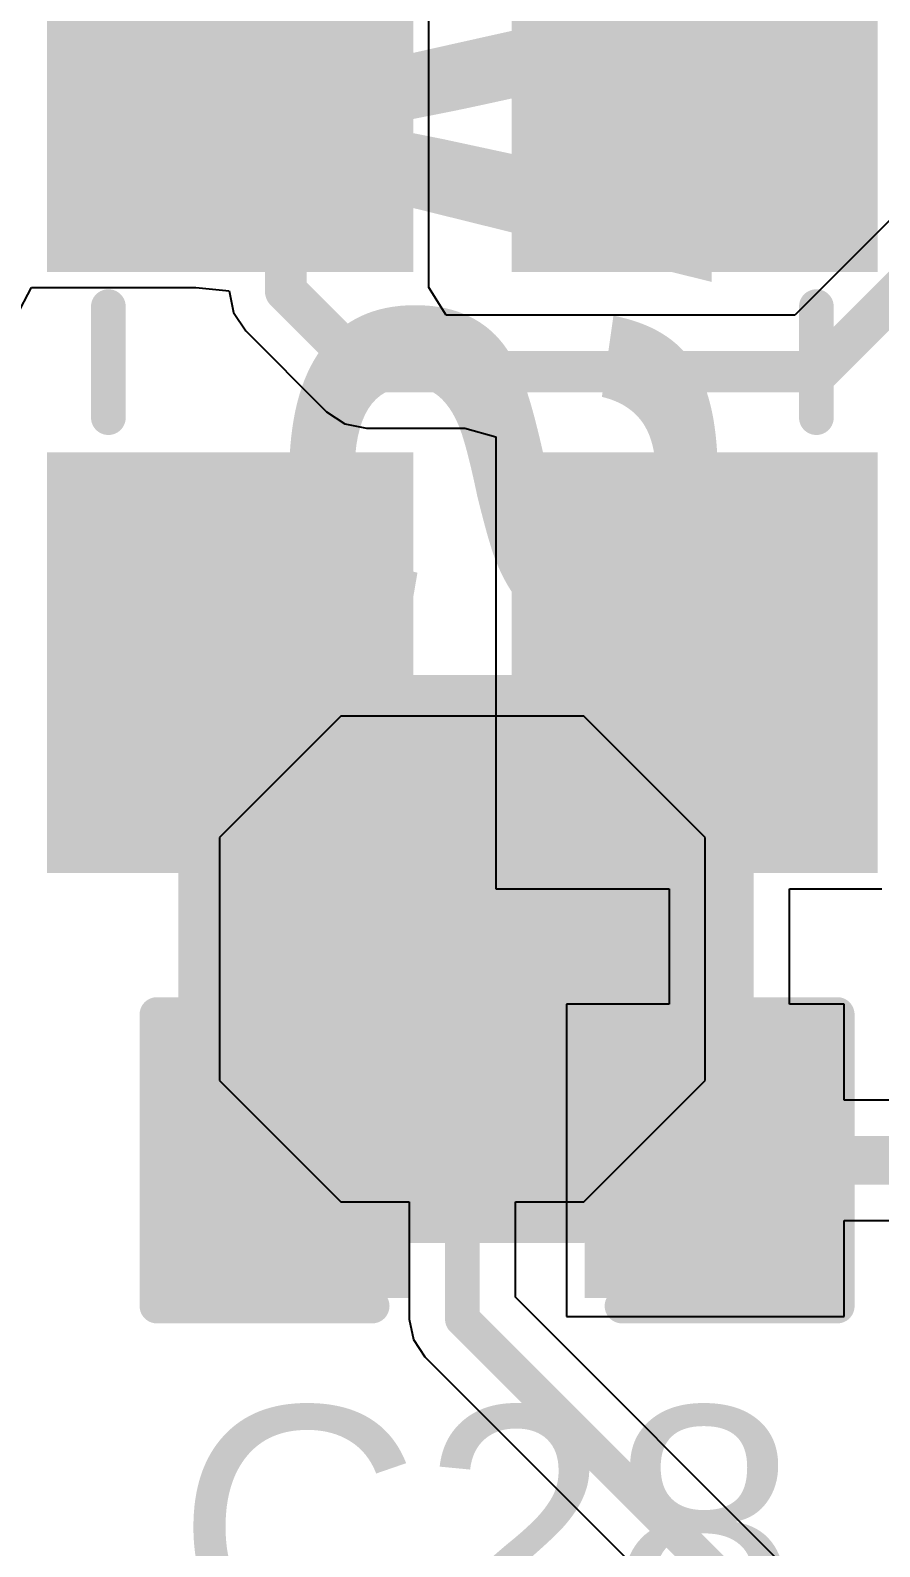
# Model space of a CAD drawing. Header units: inches. Extents: x -25 to 271, y -41 to 15.
# Drawn here: x 56.4 to 59.51, y -14.76 to -9.22 of the extents above; entities that cross this region are included whole.
import ezdxf

# ---------------------------------------------------------------- set-up
doc = ezdxf.new("R2010")
doc.units = ezdxf.units.IN
for name, color, linetype in [('Bottom Layer', 5, 'Continuous'), ('Bottom Overlay', 54, 'Continuous'), ('Bottom Paste', 16, 'Continuous'), ('Bottom Solder', 6, 'Continuous'), ('Top Glue Points', 56, 'Continuous'), ('Top Layer', 1, 'Continuous'), ('Top Overlay', 2, 'Continuous'), ('Top Paste', 8, 'Continuous'), ('Top Solder', 216, 'Continuous')]:
    doc.layers.add(name, color=color, linetype=linetype)
doc.styles.add('Arial', font='', dxfattribs={"height": 0.2})
doc.styles.add('Arial_Bold', font='', dxfattribs={"height": 0.2})
doc.styles.get('Arial').set_extended_font_data('Arial')
doc.styles.get('Arial_Bold').set_extended_font_data('Arial', bold=True)

# ---------------------------------------------------------------- blocks, each defined once
blk = doc.blocks.new('CAP_0603_48')
at = {"layer": 'Top Layer'}
for points in [[(-0.381, 0.4445), (-0.381, -0.4445), (-1.143, -0.4445), (-1.143, 0.4445)], [(1.143, 0.4445), (1.143, -0.4445), (0.381, -0.4445), (0.381, 0.4445)]]:
    blk.add_hatch(color=1, dxfattribs=at).paths.add_polyline_path(points)
at = {"layer": 'Top Paste'}
for points in [[(-0.381, 0.4445), (-0.381, -0.4445), (-1.143, -0.4445), (-1.143, 0.4445)], [(1.143, 0.4445), (1.143, -0.4445), (0.381, -0.4445), (0.381, 0.4445)]]:
    blk.add_hatch(color=8, dxfattribs=at).paths.add_polyline_path(points)
at = {"layer": 'Top Solder'}
for points in [[(-0.321, 0.5045), (-0.321, -0.5045), (-1.203, -0.5045), (-1.203, 0.5045)], [(1.203, 0.5045), (1.203, -0.5045), (0.321, -0.5045), (0.321, 0.5045)]]:
    blk.add_hatch(color=216, dxfattribs=at).paths.add_polyline_path(points)
at = {"layer": 'Top Overlay'}
for points in [[(-0.4572, 0.5334, 0.127, 0.127, 0), (-1.2446, 0.5334, 0.127, 0.127, 0)], [(-1.2446, 0.5334, 0.127, 0.127, 0), (-1.2446, -0.5334, 0.127, 0.127, 0)], [(1.2446, 0.5334, 0.127, 0.127, 0), (0.4572, 0.5334, 0.127, 0.127, 0)], [(1.2446, 0.5334, 0.127, 0.127, 0), (1.2446, -0.5334, 0.127, 0.127, 0)], [(-0.4572, -0.5334, 0.127, 0.127, 0), (-1.2446, -0.5334, 0.127, 0.127, 0)], [(1.2446, -0.5334, 0.127, 0.127, 0), (0.4572, -0.5334, 0.127, 0.127, 0)]]:
    blk.add_lwpolyline(points, format="xyseb", dxfattribs=at)
for points in [[(-1.2764, 0.5334, 0.0635, 0.0635, 1), (-1.2128, 0.5334, 0.0635, 0.0635, 1)], [(-1.2764, 0.5334, 0.0635, 0.0635, 1), (-1.2128, 0.5334, 0.0635, 0.0635, 1)], [(-0.4889, 0.5334, 0.0635, 0.0635, 1), (-0.4254, 0.5334, 0.0635, 0.0635, 1)], [(0.4254, 0.5334, 0.0635, 0.0635, 1), (0.4889, 0.5334, 0.0635, 0.0635, 1)], [(1.2128, 0.5334, 0.0635, 0.0635, 1), (1.2764, 0.5334, 0.0635, 0.0635, 1)], [(1.2128, 0.5334, 0.0635, 0.0635, 1), (1.2764, 0.5334, 0.0635, 0.0635, 1)], [(-1.2764, -0.5334, 0.0635, 0.0635, 1), (-1.2128, -0.5334, 0.0635, 0.0635, 1)], [(-1.2764, -0.5334, 0.0635, 0.0635, 1), (-1.2128, -0.5334, 0.0635, 0.0635, 1)], [(-0.4889, -0.5334, 0.0635, 0.0635, 1), (-0.4254, -0.5334, 0.0635, 0.0635, 1)], [(0.4254, -0.5334, 0.0635, 0.0635, 1), (0.4889, -0.5334, 0.0635, 0.0635, 1)], [(1.2128, -0.5334, 0.0635, 0.0635, 1), (1.2764, -0.5334, 0.0635, 0.0635, 1)], [(1.2128, -0.5334, 0.0635, 0.0635, 1), (1.2764, -0.5334, 0.0635, 0.0635, 1)]]:
    blk.add_lwpolyline(points, format="xyseb", close=True, dxfattribs=at)
blk = doc.blocks.new('TEST_POINT_B_90')
at = {"layer": 'Bottom Layer'}
blk.add_hatch(color=5, dxfattribs=at).paths.add_polyline_path([(0.381, 0.762), (-0.381, 0.762), (-0.762, 0.381), (-0.762, -0.381), (-0.381, -0.762), (0.381, -0.762), (0.762, -0.381), (0.762, 0.381)])
at = {"layer": 'Bottom Paste'}
blk.add_hatch(color=16, dxfattribs=at).paths.add_polyline_path([(0.381, 0.762), (-0.381, 0.762), (-0.762, 0.381), (-0.762, -0.381), (-0.381, -0.762), (0.381, -0.762), (0.762, -0.381), (0.762, 0.381)])
at = {"layer": 'Bottom Solder'}
blk.add_hatch(color=6, dxfattribs=at).paths.add_polyline_path([(0.4318, 0.8636), (-0.4318, 0.8636), (-0.8636, 0.4318), (-0.8636, -0.4318), (-0.4318, -0.8636), (0.4318, -0.8636), (0.8636, -0.4318), (0.8636, 0.4318)])
at = {"layer": 'Bottom Overlay'}
for points in [[(-0.4318, 0.9398, 0.2, 0.2, 0), (-0.9398, 0.4318, 0.2, 0.2, 0)], [(0.4318, 0.9398, 0.2, 0.2, 0), (-0.4318, 0.9398, 0.2, 0.2, 0)], [(0.9398, 0.4318, 0.2, 0.2, 0), (0.4318, 0.9398, 0.2, 0.2, 0)], [(-0.9398, 0.4318, 0.2, 0.2, 0), (-0.9398, -0.4318, 0.2, 0.2, 0)], [(0.9398, 0.4318, 0.2, 0.2, 0), (0.9398, -0.4318, 0.2, 0.2, 0)], [(-0.4318, -0.9398, 0.2, 0.2, 0), (-0.9398, -0.4318, 0.2, 0.2, 0)], [(0.9398, -0.4318, 0.2, 0.2, 0), (0.4318, -0.9398, 0.2, 0.2, 0)], [(0.4318, -0.9398, 0.2, 0.2, 0), (-0.4318, -0.9398, 0.2, 0.2, 0)]]:
    blk.add_lwpolyline(points, format="xyseb", dxfattribs=at)
for points in [[(-0.4818, 0.9398, 0.1, 0.1, 1), (-0.3818, 0.9398, 0.1, 0.1, 1)], [(-0.4818, 0.9398, 0.1, 0.1, 1), (-0.3818, 0.9398, 0.1, 0.1, 1)], [(0.3818, 0.9398, 0.1, 0.1, 1), (0.4818, 0.9398, 0.1, 0.1, 1)], [(0.3818, 0.9398, 0.1, 0.1, 1), (0.4818, 0.9398, 0.1, 0.1, 1)], [(-0.9898, 0.4318, 0.1, 0.1, 1), (-0.8898, 0.4318, 0.1, 0.1, 1)], [(-0.9898, 0.4318, 0.1, 0.1, 1), (-0.8898, 0.4318, 0.1, 0.1, 1)], [(0.8898, 0.4318, 0.1, 0.1, 1), (0.9898, 0.4318, 0.1, 0.1, 1)], [(0.8898, 0.4318, 0.1, 0.1, 1), (0.9898, 0.4318, 0.1, 0.1, 1)], [(-0.9898, -0.4318, 0.1, 0.1, 1), (-0.8898, -0.4318, 0.1, 0.1, 1)], [(-0.9898, -0.4318, 0.1, 0.1, 1), (-0.8898, -0.4318, 0.1, 0.1, 1)], [(0.8898, -0.4318, 0.1, 0.1, 1), (0.9898, -0.4318, 0.1, 0.1, 1)], [(0.8898, -0.4318, 0.1, 0.1, 1), (0.9898, -0.4318, 0.1, 0.1, 1)], [(-0.4818, -0.9398, 0.1, 0.1, 1), (-0.3818, -0.9398, 0.1, 0.1, 1)], [(-0.4818, -0.9398, 0.1, 0.1, 1), (-0.3818, -0.9398, 0.1, 0.1, 1)], [(0.3818, -0.9398, 0.1, 0.1, 1), (0.4818, -0.9398, 0.1, 0.1, 1)], [(0.3818, -0.9398, 0.1, 0.1, 1), (0.4818, -0.9398, 0.1, 0.1, 1)]]:
    blk.add_lwpolyline(points, format="xyseb", close=True, dxfattribs=at)
blk = doc.blocks.new('MCSJK_7U_12_00_10_10_80_B_10_131')
at = {"layer": 'Top Layer'}
for points in [[(-1.8, 1.45), (-0.4, 1.45), (-0.4, 0.25), (-1.8, 0.25)], [(0.4, 1.45), (1.8, 1.45), (1.8, 0.25), (0.4, 0.25)], [(-1.8, -0.25), (-0.4, -0.25), (-0.4, -1.45), (-1.8, -1.45)], [(0.4, -0.25), (1.8, -0.25), (1.8, -1.45), (0.4, -1.45)]]:
    blk.add_hatch(color=1, dxfattribs=at).paths.add_polyline_path(points)
at = {"layer": 'Top Paste'}
for points in [[(-1.8, 1.45), (-0.4, 1.45), (-0.4, 0.25), (-1.8, 0.25)], [(0.4, 1.45), (1.8, 1.45), (1.8, 0.25), (0.4, 0.25)], [(-1.8, -0.25), (-0.4, -0.25), (-0.4, -1.45), (-1.8, -1.45)], [(0.4, -0.25), (1.8, -0.25), (1.8, -1.45), (0.4, -1.45)]]:
    blk.add_hatch(color=8, dxfattribs=at).paths.add_polyline_path(points)
at = {"layer": 'Top Solder'}
for points in [[(-1.87, 1.52), (-0.33, 1.52), (-0.33, 0.18), (-1.87, 0.18)], [(0.33, 1.52), (1.87, 1.52), (1.87, 0.18), (0.33, 0.18)], [(-1.87, -0.18), (-0.33, -0.18), (-0.33, -1.52), (-1.87, -1.52)], [(0.33, -0.18), (1.87, -0.18), (1.87, -1.52), (0.33, -1.52)]]:
    blk.add_hatch(color=216, dxfattribs=at).paths.add_polyline_path(points)
at = {"layer": 'Top Overlay'}
for points in [[(0.2032, 1.2954, 0.127, 0.127, 0), (-0.2032, 1.2954, 0.127, 0.127, 0)], [(-1.651, -0.0508, 0.127, 0.127, 0), (-1.651, 0.1016, 0.127, 0.127, 0)], [(1.651, -0.0508, 0.127, 0.127, 0), (1.651, 0.1016, 0.127, 0.127, 0)], [(-2.0574, -0.9652, 0.127, 0.127, 0), (-2.0574, -0.7112, 0.127, 0.127, 0)], [(-1.9304, -0.8382, 0.127, 0.127, 0), (-2.0574, -0.7112, 0.127, 0.127, 0)], [(-2.0574, -0.9652, 0.127, 0.127, 0), (-1.9304, -0.8382, 0.127, 0.127, 0)], [(0.2032, -1.2954, 0.127, 0.127, 0), (-0.2032, -1.2954, 0.127, 0.127, 0)]]:
    blk.add_lwpolyline(points, format="xyseb", dxfattribs=at)
for points in [[(-0.2349, 1.2954, 0.0635, 0.0635, 1), (-0.1714, 1.2954, 0.0635, 0.0635, 1)], [(0.1714, 1.2954, 0.0635, 0.0635, 1), (0.2349, 1.2954, 0.0635, 0.0635, 1)], [(-1.6827, 0.1016, 0.0635, 0.0635, 1), (-1.6193, 0.1016, 0.0635, 0.0635, 1)], [(1.6193, 0.1016, 0.0635, 0.0635, 1), (1.6827, 0.1016, 0.0635, 0.0635, 1)], [(-1.6827, -0.0508, 0.0635, 0.0635, 1), (-1.6193, -0.0508, 0.0635, 0.0635, 1)], [(1.6193, -0.0508, 0.0635, 0.0635, 1), (1.6827, -0.0508, 0.0635, 0.0635, 1)], [(-2.0892, -0.7112, 0.0635, 0.0635, 1), (-2.0257, -0.7112, 0.0635, 0.0635, 1)], [(-2.0892, -0.7112, 0.0635, 0.0635, 1), (-2.0257, -0.7112, 0.0635, 0.0635, 1)], [(-1.9622, -0.8382, 0.0635, 0.0635, 1), (-1.8986, -0.8382, 0.0635, 0.0635, 1)], [(-1.9622, -0.8382, 0.0635, 0.0635, 1), (-1.8986, -0.8382, 0.0635, 0.0635, 1)], [(-2.0892, -0.9652, 0.0635, 0.0635, 1), (-2.0257, -0.9652, 0.0635, 0.0635, 1)], [(-2.0892, -0.9652, 0.0635, 0.0635, 1), (-2.0257, -0.9652, 0.0635, 0.0635, 1)], [(-0.2349, -1.2954, 0.0635, 0.0635, 1), (-0.1714, -1.2954, 0.0635, 0.0635, 1)], [(0.1714, -1.2954, 0.0635, 0.0635, 1), (0.2349, -1.2954, 0.0635, 0.0635, 1)]]:
    blk.add_lwpolyline(points, format="xyseb", close=True, dxfattribs=at)

msp = doc.modelspace()

# ---------------------------------------------------------------- hatches: boundary and pattern name
at = {"layer": 'Top Glue Points'}
msp.add_hatch(color=56, dxfattribs=at).paths.add_polyline_path([(57.9356, -13.6456), (58.3354, -13.6456), (58.3354, -13.0457), (57.9356, -13.0457)])

# ---------------------------------------------------------------- linework, layer by layer
at = {"layer": 'Bottom Layer'}
for p, q in [((57.5386, -11.7249), (57.0941, -12.1694)), ((58.4276, -11.7249), (57.5386, -11.7249)), ((58.8721, -12.1694), (58.4276, -11.7249)), ((57.0941, -12.1694), (57.0941, -13.0584)), ((58.8721, -13.0584), (58.8721, -12.1694)), ((57.0941, -13.0584), (57.5386, -13.5029)), ((58.4276, -13.5029), (58.8721, -13.0584)), ((57.5386, -13.5029), (57.7889, -13.5029)), ((57.7889, -13.5029), (57.7889, -13.9319)), ((58.1774, -13.8514), (58.1774, -13.5029)), ((58.1774, -13.5029), (58.4276, -13.5029)), ((60.0248, -15.6989), (58.1774, -13.8514)), ((57.7889, -13.9319), (57.8037, -14.0062)), ((57.8037, -14.0062), (57.8458, -14.0692)), ((57.8458, -14.0692), (59.807, -16.0305))]:
    msp.add_line(p, q, dxfattribs=at)
for points in [[(57.9831, -13.9319, 0.127, 0.127, 0), (57.9831, -12.6139, 0.127, 0.127, 0)], [(57.9831, -13.9319, 0.127, 0.127, 0), (59.9443, -15.8931, 0.127, 0.127, 0)]]:
    msp.add_lwpolyline(points, format="xyseb", dxfattribs=at)
for points in [[(57.9514, -12.6139, 0.0635, 0.0635, 1), (58.0149, -12.6139, 0.0635, 0.0635, 1)], [(57.9514, -13.9319, 0.0635, 0.0635, 1), (58.0149, -13.9319, 0.0635, 0.0635, 1)], [(57.9514, -13.9319, 0.0635, 0.0635, 1), (58.0149, -13.9319, 0.0635, 0.0635, 1)]]:
    msp.add_lwpolyline(points, format="xyseb", close=True, dxfattribs=at)
at = {"layer": 'Top Layer'}
for p, q in [((57.8601, -10.1565), (57.8601, -8.5025)), ((60.2178, -9.2392), (59.1997, -10.2573)), ((56.352, -10.2611), (56.4061, -10.1565)), ((56.4061, -10.1565), (56.479, -10.1565)), ((56.479, -10.1565), (57.0074, -10.1565)), ((57.0074, -10.1565), (57.1294, -10.1688)), ((57.1294, -10.1688), (57.1452, -10.2481)), ((57.9234, -10.2573), (57.8601, -10.1565)), ((57.1452, -10.2481), (57.1901, -10.3153)), ((59.1997, -10.2573), (57.9234, -10.2573)), ((57.1901, -10.3153), (57.4857, -10.6109)), ((57.4857, -10.6109), (57.4857, -10.6109)), ((57.4857, -10.6109), (57.553, -10.6559)), ((57.553, -10.6559), (57.6322, -10.6716)), ((57.6322, -10.6716), (57.9919, -10.6716)), ((57.9919, -10.6716), (58.1061, -10.7025)), ((58.1061, -10.7025), (58.1061, -10.7986)), ((58.1061, -10.7986), (58.1061, -12.3565)), ((58.1061, -12.3565), (58.74, -12.3565)), ((58.74, -12.3565), (58.74, -12.779)), ((59.1802, -12.779), (59.1802, -12.3565)), ((59.1802, -12.3565), (59.5175, -12.3565)), ((58.74, -12.779), (58.3641, -12.779)), ((58.3641, -12.779), (58.3641, -13.922)), ((59.3801, -12.779), (59.1802, -12.779)), ((59.3801, -13.1304), (59.3801, -12.779)), ((59.5706, -13.1304), (59.3801, -13.1304)), ((59.3801, -13.922), (59.3801, -13.5706)), ((59.3801, -13.5706), (59.5706, -13.5706)), ((58.3641, -13.922), (59.3801, -13.922))]:
    msp.add_line(p, q, dxfattribs=at)
for points in [[(59.2855, -10.4644, 0.1524, 0.1524, 0), (60.4205, -9.3295, 0.1524, 0.1524, 0)], [(57.2601, -9.4616, 0.1524, 0.1524, 0), (57.3366, -9.5381, 0.1524, 0.1524, 0)], [(57.3366, -10.1688, 0.1524, 0.1524, 0), (57.3366, -9.5381, 0.1524, 0.1524, 0)], [(57.3366, -10.1688, 0.1524, 0.1524, 0), (57.6322, -10.4644, 0.1524, 0.1524, 0)], [(57.6322, -10.4644, 0.1524, 0.1524, 0), (59.2855, -10.4644, 0.1524, 0.1524, 0)], [(58.9601, -13.2625, 0.1778, 0.1778, 0), (58.9601, -11.5295, 0.1778, 0.1778, 0)], [(58.8721, -13.3505, 0.1778, 0.1778, 0), (58.9601, -13.2625, 0.1778, 0.1778, 0)], [(58.8721, -13.3505, 0.1778, 0.1778, 0), (58.9601, -13.3505, 0.1778, 0.1778, 0)], [(58.9601, -13.3505, 0.1778, 0.1778, 0), (59.7611, -13.3505, 0.1778, 0.1778, 0)]]:
    msp.add_lwpolyline(points, format="xyseb", dxfattribs=at)
for points in [[(57.222, -9.4616, 0.0762, 0.0762, 1), (57.2982, -9.4616, 0.0762, 0.0762, 1)], [(57.2985, -9.5381, 0.0762, 0.0762, 1), (57.3747, -9.5381, 0.0762, 0.0762, 1)], [(57.2985, -9.5381, 0.0762, 0.0762, 1), (57.3747, -9.5381, 0.0762, 0.0762, 1)], [(57.2985, -10.1688, 0.0762, 0.0762, 1), (57.3747, -10.1688, 0.0762, 0.0762, 1)], [(57.2985, -10.1688, 0.0762, 0.0762, 1), (57.3747, -10.1688, 0.0762, 0.0762, 1)], [(57.5941, -10.4644, 0.0762, 0.0762, 1), (57.6703, -10.4644, 0.0762, 0.0762, 1)], [(57.5941, -10.4644, 0.0762, 0.0762, 1), (57.6703, -10.4644, 0.0762, 0.0762, 1)], [(59.2474, -10.4644, 0.0762, 0.0762, 1), (59.3236, -10.4644, 0.0762, 0.0762, 1)], [(59.2474, -10.4644, 0.0762, 0.0762, 1), (59.3236, -10.4644, 0.0762, 0.0762, 1)], [(58.9157, -11.5295, 0.0889, 0.0889, 1), (59.0046, -11.5295, 0.0889, 0.0889, 1)], [(58.9157, -13.2625, 0.0889, 0.0889, 1), (59.0046, -13.2625, 0.0889, 0.0889, 1)], [(58.9157, -13.2625, 0.0889, 0.0889, 1), (59.0046, -13.2625, 0.0889, 0.0889, 1)], [(58.8277, -13.3505, 0.0889, 0.0889, 1), (58.9166, -13.3505, 0.0889, 0.0889, 1)], [(58.8277, -13.3505, 0.0889, 0.0889, 1), (58.9166, -13.3505, 0.0889, 0.0889, 1)], [(58.9157, -13.3505, 0.0889, 0.0889, 1), (59.0046, -13.3505, 0.0889, 0.0889, 1)], [(58.9157, -13.3505, 0.0889, 0.0889, 1), (59.0046, -13.3505, 0.0889, 0.0889, 1)]]:
    msp.add_lwpolyline(points, format="xyseb", close=True, dxfattribs=at)

# ---------------------------------------------------------------- block references
for name, p, rotation in [('MCSJK_7U_12_00_10_10_80_B_10_131', (57.9831, -10.4295), 270), ('TEST_POINT_B_90', (57.9831, -12.6139), 180), ('CAP_0603_48', (58.1101, -13.3505), 180)]:
    msp.add_blockref(name, p, dxfattribs=dict(rotation=rotation))

# ---------------------------------------------------------------- texts
at = {"layer": 'Bottom Overlay', "style": 'Arial_Bold', "text_generation_flag": 2}
msp.add_text('SWCLK', height=1.524, rotation=270, dxfattribs=at).set_placement((57.3709, -11.5578))
at = {"layer": 'Top Overlay', "style": 'Arial'}
msp.add_text('C28', height=0.889, dxfattribs=at).set_placement((56.9358, -15.141))

doc.saveas('drawing.dxf')
